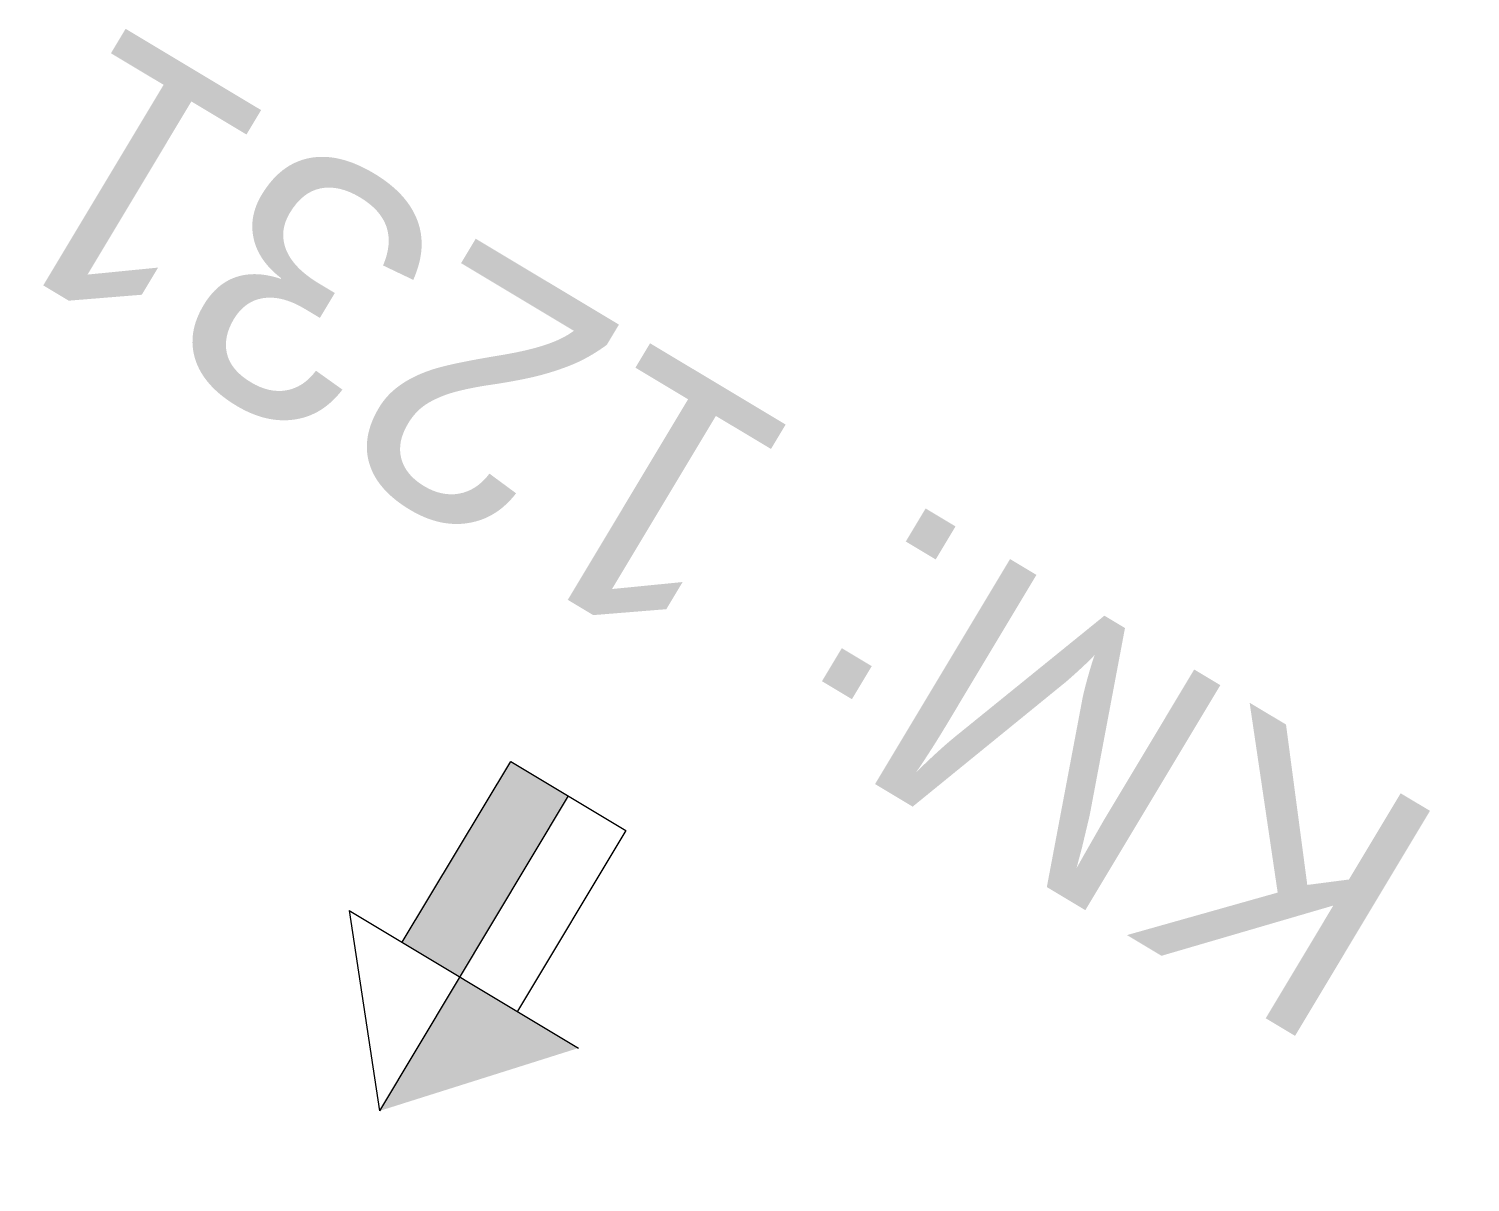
# Model space of a CAD drawing. Header units: metres. Extents: x 609381 to 616074, y 3398603 to 3402640.
# Drawn here: x 611173.24 to 611186.97, y 3401615.15 to 3401626.14 of the extents above; entities that cross this region are included whole.
import ezdxf

# ---------------------------------------------------------------- set-up
doc = ezdxf.new("R2010")
doc.units = ezdxf.units.M
doc.header["$MEASUREMENT"] = 0
doc.layers.add('C-ALIG-LABL-DG', color=1, linetype='Continuous', lineweight=25)
doc.layers.add('Km post', color=1, linetype='Continuous', lineweight=13)
doc.styles.add('Arial', font='arial.ttf')

# ---------------------------------------------------------------- blocks, each defined once
blk = doc.blocks.new('KM Post')
at = {"layer": 'Km post', "lineweight": 13}
h = blk.add_hatch(color=256, dxfattribs=at)
h.paths.add_polyline_path([(0, -8.899), (1.626, -8.899), (1.626, -3.79), (0, -3.79)])
h.paths.add_polyline_path([(0, -3.79), (0, 0), (-3.355, -3.79)])
for p, q in [((0, -8.899), (0, 0)), ((3.127, -3.79), (0, 0)), ((3.127, -3.79), (-3.355, -3.79))]:
    blk.add_line(p, q, dxfattribs=at)
blk.add_lwpolyline([(1.626, -3.79), (1.626, -8.899), (-1.626, -8.899), (-1.626, -3.79)], dxfattribs=at)

msp = doc.modelspace()

# ---------------------------------------------------------------- texts
at = {"layer": 'C-ALIG-LABL-DG', "color": 1, "linetype": 'Continuous', "lineweight": 25, "insert": (611185.5516, 3401616.3941), "char_height": 2.5, "width": 14.19236, "attachment_point": 1, "rotation": 149.05101, "style": 'Arial', "bg_fill": 3, "box_fill_scale": 1.04, "bg_fill_color": 256, "bg_fill_true_color": 13158600, "bg_fill_transparency": 0}
msp.add_mtext('KM: 1231', dxfattribs=at)

# ---------------------------------------------------------------- next in the draw order: block references
at = {"layer": 'C-ALIG-LABL-DG', "color": 1, "linetype": 'Continuous', "lineweight": 25, "xscale": 0.3933041122191762, "yscale": 0.3933041122191762, "zscale": 0.3933041122191762, "rotation": 149.0510073246089}
msp.add_blockref('KM Post', (611176.5824, 3401615.8258), dxfattribs=at)

doc.saveas('drawing.dxf')
